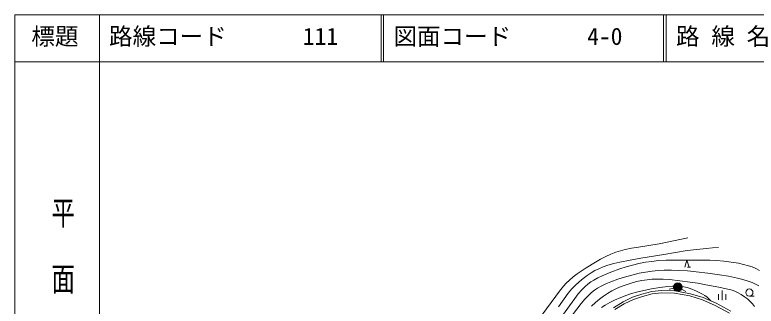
# Model space of a CAD drawing. Units: millimetres, scale not verified. Extents: x 69391 to 709391, y -64 to 359936.
# Drawn here: x 69391 to 226782, y 298047 to 359936 of the extents above; entities that cross this region are included whole.
import ezdxf
from ezdxf.enums import TextEntityAlignment as Align

# ---------------------------------------------------------------- set-up
doc = ezdxf.new("R2010")
doc.units = ezdxf.units.MM
doc.header["$LTSCALE"] = 1000
for name, color, linetype, lineweight in [('S-SUV', 7, 'Continuous', 13), ('S-SUV-HICN', 1, 'Continuous', 13), ('S-SUV-LWCN', 7, 'Continuous', 13)]:
    doc.layers.add(name, color=color, linetype=linetype, lineweight=lineweight)
doc.styles.add('@ＭＳ ゴシック', font='')
doc.styles.add('ＭＳ ゴシック', font='')
doc.styles.get('@ＭＳ ゴシック').set_extended_font_data('@MS Gothic')
doc.styles.get('ＭＳ ゴシック').set_extended_font_data('MS Gothic')

# ---------------------------------------------------------------- blocks, each defined once
blk = doc.blocks.new('BUHIN1')
at = {"color": 7, "linetype": 'Continuous', "lineweight": 13}
blk.add_line((146, -746), (746, -746), dxfattribs=at)
blk.add_lwpolyline([(-458, -746), (0, 750), (458, -746)], dxfattribs=at)
blk = doc.blocks.new('BUHIN2')
at = {"color": 7, "linetype": 'Continuous', "lineweight": 13}
for p, q in [((-800, 205), (-800, -995)), ((0, 1000), (0, -1000)), ((800, 205), (800, -995))]:
    blk.add_line(p, q, dxfattribs=at)
blk = doc.blocks.new('BUHIN3')
at = {"color": 7, "linetype": 'Continuous', "lineweight": 13}
blk.add_line((0, -765), (995, -765), dxfattribs=at)
blk.add_circle((0, 0), 765, dxfattribs=at)
blk = doc.blocks.new('BUHIN4')
at = {"color": 7, "linetype": 'Continuous', "lineweight": 13}
for radius in [896, 792, 688, 580, 477, 351, 243, 140, 27]:
    blk.add_circle((0, 0), radius, dxfattribs=at)

msp = doc.modelspace()

# ---------------------------------------------------------------- linework, layer by layer
at = {"layer": 'S-SUV'}
for p, q in [((69391, 359936), (69391, -64)), ((709391, 359936), (69391, 359936)), ((87391, 359936), (87391, 349936)), ((147141, 359936), (147141, 349936)), ((147641, 359936), (147641, 349936)), ((207141, 359936), (207141, 349936)), ((207641, 359936), (207641, 349936)), ((69391, 349936), (709391, 349936)), ((87391, 349936), (87391, -64)), ((202482, 300583), (204637, 301151)), ((204727, 300657), (202626, 300104)), ((204637, 301151), (206654, 301357)), ((206674, 300856), (204727, 300657)), ((206654, 301357), (209486, 301289)), ((209436, 300790), (206674, 300856)), ((209278, 301893), (208306, 301660)), ((212732, 300215), (209436, 300790)), ((209486, 301289), (212849, 300702)), ((210941, 301668), (211816, 301184)), ((212849, 300702), (215561, 299866)), ((198537, 298996), (200537, 299928)), ((200723, 299463), (198777, 298556)), ((200537, 299928), (202482, 300583)), ((202626, 300104), (200723, 299463)), ((215387, 299396), (212732, 300215)), ((218086, 298224), (215387, 299396)), ((215561, 299866), (218307, 298673)), ((196522, 297728), (198537, 298996)), ((198777, 298556), (196808, 297317)), ((221116, 296543), (218086, 298224)), ((218307, 298673), (221381, 296967))]:
    msp.add_line(p, q, dxfattribs=at)
at = {"layer": 'S-SUV-HICN'}
msp.add_lwpolyline([(184844, 297875), (186903, 300802), (187610, 301629), (188370, 302423), (189195, 303198), (190062, 303928), (190893, 304557), (191757, 305136), (192550, 305599), (193370, 306009), (194309, 306402), (195281, 306743), (196533, 307106), (197804, 307412), (200043, 307853), (202290, 308235), (207200, 309049), (212137, 309858), (214159, 310120), (216186, 310321), (217489, 310429), (218793, 310530)], dxfattribs=at)
at = {"layer": 'S-SUV-LWCN'}
for points in [[(181276, 296128), (184218, 300172), (185030, 301268), (185886, 302324), (186478, 302969), (187119, 303577), (187939, 304256), (188808, 304897), (190711, 306159), (192644, 307369), (193756, 308014), (194900, 308609), (195950, 309087), (197022, 309510), (197971, 309823), (198946, 310082), (200346, 310361), (201770, 310583), (203995, 310924), (206206, 311323), (209244, 311924), (212279, 312547)], [(185698, 296049), (188266, 299713), (188995, 300638), (189773, 301527), (190400, 302162), (191067, 302751), (191663, 303203), (192292, 303604), (193153, 304065), (194055, 304479), (195932, 305245), (197820, 305951), (199147, 306385), (200492, 306761), (201860, 307089), (203252, 307361), (204633, 307570), (206022, 307720), (207667, 307811), (209314, 307841), (213134, 307846), (216960, 307790), (218448, 307719), (219929, 307587), (221476, 307399), (223020, 307150), (224079, 306926), (225121, 306643), (225916, 306373), (226690, 306045), (227456, 305653)], [(186674, 294729), (189634, 298629), (190414, 299545), (191238, 300420), (191824, 300962), (192455, 301463), (193128, 301906), (193844, 302304), (194884, 302798), (195947, 303236), (197382, 303756), (198846, 304223), (200374, 304653), (201916, 305024), (203292, 305282), (204687, 305483), (205970, 305610), (207267, 305679), (208825, 305695), (210394, 305651), (212221, 305539), (214042, 305367), (216540, 305072), (219029, 304717), (220916, 304396), (222798, 304014), (223956, 303716), (225101, 303359), (225948, 303042), (226782, 302664), (227314, 302366)], [(191854, 298039), (192684, 298819), (193554, 299556), (194377, 300177), (195234, 300749), (196157, 301291), (197119, 301787), (198117, 302225), (199147, 302611), (200262, 302965), (201406, 303264), (202515, 303496), (203632, 303667), (204636, 303760), (205654, 303793), (207003, 303767), (208361, 303680), (210563, 303458), (212761, 303176), (214429, 302924), (216093, 302611), (218876, 302062), (221665, 301450), (222265, 301235), (222851, 300961), (223597, 300532), (224313, 300050), (224923, 299578), (225491, 299062), (225975, 298532), (226413, 297963)], [(193964, 297766), (194691, 298238), (195694, 298801), (196738, 299318), (198029, 299896), (199337, 300416), (200336, 300761), (201362, 301051), (202948, 301408), (204550, 301707), (206296, 301999), (208056, 302232), (209024, 302310), (209999, 302327), (210720, 302288), (211442, 302188), (212114, 302018), (212772, 301790), (214084, 301225), (215375, 300604), (215888, 300298), (216371, 299940), (216762, 299578), (217128, 299185)]]:
    msp.add_lwpolyline(points, dxfattribs=at)

# ---------------------------------------------------------------- block references
at = {"layer": 'S-SUV'}
for name, p in [('BUHIN1', (212084, 307055)), ('BUHIN4', (210153, 302103)), ('BUHIN2', (219567, 300359)), ('BUHIN3', (225339, 300933))]:
    msp.add_blockref(name, p, dxfattribs=at)

# ---------------------------------------------------------------- texts
at = {"layer": 'S-SUV', "style": 'ＭＳ ゴシック'}
for s, p in [('標題', (72891, 352436)), ('路線コード', (89391, 352436)), ('図面コード', (149771, 352436)), ('路 線 名', (209771, 352436)), ('111', (130533, 352436)), ('4-0', (190912, 352436))]:
    msp.add_text(s, height=3666, dxfattribs=at).set_placement(p, align=Align.BOTTOM_LEFT)
at = {"layer": 'S-SUV', "style": '@ＭＳ ゴシック', "width": 1.4}
msp.add_text('平  面  図', height=3666, rotation=270, dxfattribs=at).set_placement((76668, 321410), align=Align.BOTTOM_LEFT)

doc.saveas('drawing.dxf')
